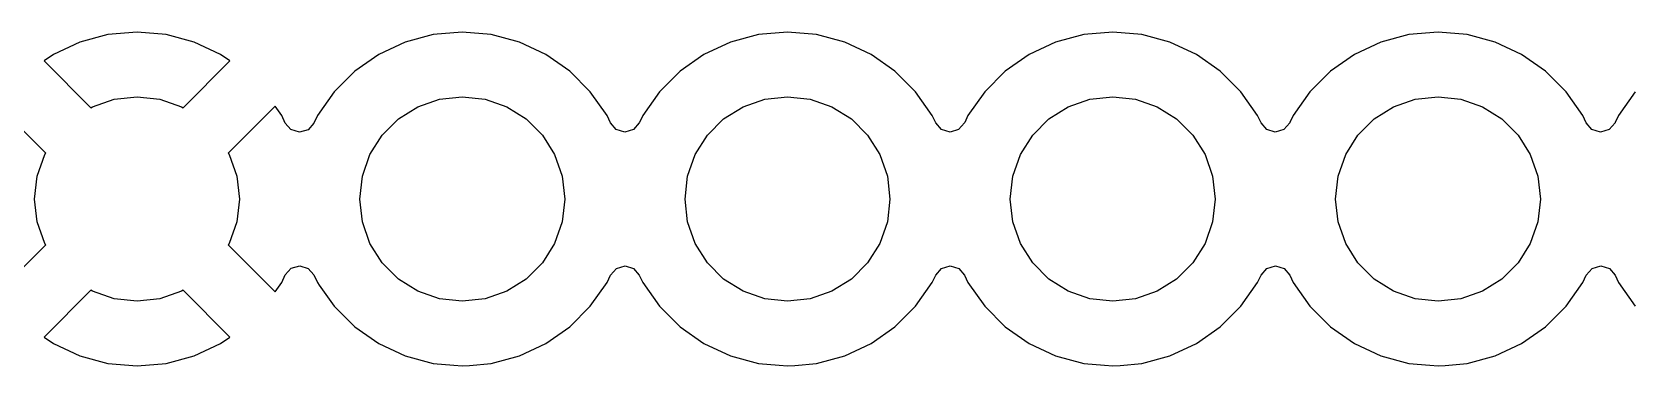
# Model space of a CAD drawing. Extents: x 280 to 530, y -238 to -79.
# Drawn here: x 316.35 to 328.87, y -148.07 to -145.45 of the extents above; entities that cross this region are included whole.
import ezdxf

# ---------------------------------------------------------------- set-up
doc = ezdxf.new("R2010")
doc.units = 0
doc.layers.add('BLACK', color=7, linetype='CONTINUOUS')

msp = doc.modelspace()

# ---------------------------------------------------------------- linework, layer by layer
at = {"layer": 'BLACK', "linetype": 'CONTINUOUS'}
for p, q in [((316.723673, -145.533734), (316.517516, -145.629866)), ((316.723682, -145.53373), (316.723673, -145.533734)), ((316.943389, -145.47486), (316.723682, -145.53373)), ((316.9434, -145.474858), (316.943389, -145.47486)), ((317.169998, -145.455034), (316.9434, -145.474858)), ((317.170002, -145.455034), (317.169998, -145.455034)), ((317.396599, -145.474858), (317.170002, -145.455034)), ((317.39661, -145.47486), (317.396599, -145.474858)), ((317.616317, -145.53373), (317.39661, -145.47486)), ((317.616331, -145.533735), (317.616317, -145.53373)), ((317.822478, -145.629863), (317.616331, -145.533735)), ((319.263502, -145.533261), (319.057267, -145.629431)), ((319.263511, -145.533258), (319.263502, -145.533261)), ((319.483302, -145.474366), (319.263511, -145.533258)), ((319.483313, -145.474364), (319.483302, -145.474366)), ((319.709998, -145.454532), (319.483313, -145.474364)), ((319.710002, -145.454532), (319.709998, -145.454532)), ((319.936686, -145.474364), (319.710002, -145.454532)), ((319.936691, -145.474364), (319.936686, -145.474364)), ((319.936692, -145.474365), (319.936691, -145.474364)), ((319.936693, -145.474365), (319.936692, -145.474365)), ((319.936697, -145.474366), (319.936693, -145.474365)), ((320.156488, -145.533258), (319.936697, -145.474366)), ((320.156497, -145.533261), (320.156488, -145.533258)), ((320.362732, -145.629431), (320.156497, -145.533261)), ((321.803502, -145.533261), (321.597267, -145.629431)), ((321.803511, -145.533258), (321.803502, -145.533261)), ((322.023302, -145.474366), (321.803511, -145.533258)), ((322.023313, -145.474364), (322.023302, -145.474366)), ((322.249998, -145.454532), (322.023313, -145.474364)), ((322.250002, -145.454532), (322.249998, -145.454532)), ((322.476686, -145.474364), (322.250002, -145.454532)), ((322.476691, -145.474364), (322.476686, -145.474364)), ((322.476692, -145.474365), (322.476691, -145.474364)), ((322.476693, -145.474365), (322.476692, -145.474365)), ((322.476697, -145.474366), (322.476693, -145.474365)), ((322.696488, -145.533258), (322.476697, -145.474366)), ((322.696497, -145.533261), (322.696488, -145.533258)), ((322.902732, -145.629431), (322.696497, -145.533261)), ((324.343502, -145.533261), (324.137267, -145.629431)), ((324.343511, -145.533258), (324.343502, -145.533261)), ((324.563302, -145.474366), (324.343511, -145.533258)), ((324.563313, -145.474364), (324.563302, -145.474366)), ((324.789998, -145.454532), (324.563313, -145.474364)), ((324.790002, -145.454532), (324.789998, -145.454532)), ((325.016686, -145.474364), (324.790002, -145.454532)), ((325.016691, -145.474364), (325.016686, -145.474364)), ((325.016692, -145.474365), (325.016691, -145.474364)), ((325.016693, -145.474365), (325.016692, -145.474365)), ((325.016697, -145.474366), (325.016693, -145.474365)), ((325.236488, -145.533258), (325.016697, -145.474366)), ((325.236497, -145.533261), (325.236488, -145.533258)), ((325.442732, -145.629431), (325.236497, -145.533261)), ((326.883502, -145.533261), (326.677267, -145.629431)), ((326.883511, -145.533258), (326.883502, -145.533261)), ((327.103302, -145.474366), (326.883511, -145.533258)), ((327.103313, -145.474364), (327.103302, -145.474366)), ((327.329998, -145.454532), (327.103313, -145.474364)), ((327.330002, -145.454532), (327.329998, -145.454532)), ((327.556686, -145.474364), (327.330002, -145.454532)), ((327.556691, -145.474364), (327.556686, -145.474364)), ((327.556692, -145.474365), (327.556691, -145.474364)), ((327.556693, -145.474365), (327.556692, -145.474365)), ((327.556697, -145.474366), (327.556693, -145.474365)), ((327.776488, -145.533258), (327.556697, -145.474366)), ((327.776497, -145.533261), (327.776488, -145.533258)), ((327.982732, -145.629431), (327.776497, -145.533261)), ((316.517512, -145.629868), (316.444526, -145.680973)), ((316.444526, -145.680973), (316.444526, -145.680974)), ((316.444526, -145.680974), (316.810539, -146.046987)), ((316.517516, -145.629866), (316.517512, -145.629868)), ((317.529459, -146.046986), (317.895472, -145.680974)), ((317.895472, -145.680974), (317.822478, -145.629863)), ((319.057265, -145.629432), (318.870858, -145.759954)), ((319.057267, -145.629431), (319.057265, -145.629432)), ((320.362734, -145.629432), (320.362732, -145.629431)), ((320.549141, -145.759954), (320.362734, -145.629432)), ((321.597265, -145.629432), (321.410858, -145.759954)), ((321.597267, -145.629431), (321.597265, -145.629432)), ((322.902734, -145.629432), (322.902732, -145.629431)), ((323.089141, -145.759954), (322.902734, -145.629432)), ((324.137265, -145.629432), (323.950858, -145.759954)), ((324.137267, -145.629431), (324.137265, -145.629432)), ((325.442734, -145.629432), (325.442732, -145.629431)), ((325.629141, -145.759954), (325.442734, -145.629432)), ((326.677265, -145.629432), (326.490858, -145.759954)), ((326.677267, -145.629431), (326.677265, -145.629432)), ((327.982734, -145.629432), (327.982732, -145.629431)), ((328.169141, -145.759954), (327.982734, -145.629432)), ((318.870858, -145.759954), (318.709954, -145.920858)), ((320.710045, -145.920858), (320.549141, -145.759954)), ((321.410858, -145.759954), (321.249954, -145.920858)), ((323.250045, -145.920858), (323.089141, -145.759954)), ((323.950858, -145.759954), (323.789954, -145.920858)), ((325.790045, -145.920858), (325.629141, -145.759954)), ((326.490858, -145.759954), (326.329954, -145.920858)), ((328.330045, -145.920858), (328.169141, -145.759954)), ((318.709954, -145.920858), (318.579432, -146.107265)), ((320.710047, -145.920861), (320.710045, -145.920858)), ((320.840568, -146.107266), (320.710047, -145.920861)), ((321.249954, -145.920858), (321.119432, -146.107265)), ((323.250047, -145.920861), (323.250045, -145.920858)), ((323.380568, -146.107266), (323.250047, -145.920861)), ((323.789954, -145.920858), (323.659432, -146.107265)), ((325.790047, -145.920861), (325.790045, -145.920858)), ((325.920568, -146.107266), (325.790047, -145.920861)), ((326.329954, -145.920858), (326.199432, -146.107265)), ((328.330047, -145.920861), (328.330045, -145.920858)), ((328.460568, -146.107266), (328.330047, -145.920861)), ((328.869954, -145.920858), (328.739432, -146.107265)), ((316.456987, -146.400539), (316.090974, -146.034526)), ((316.810539, -146.046987), (316.822893, -146.039225)), ((316.822893, -146.039225), (316.991983, -145.980058)), ((316.991983, -145.980058), (317.17, -145.96)), ((317.17, -145.96), (317.348017, -145.980058)), ((317.348017, -145.980058), (317.517107, -146.039225)), ((317.517107, -146.039225), (317.529459, -146.046986)), ((318.249025, -146.034526), (317.883012, -146.400538)), ((318.300132, -146.107513), (318.249025, -146.034526)), ((319.211208, -146.134535), (319.362893, -146.039225)), ((319.362893, -146.039225), (319.531983, -145.980058)), ((319.531983, -145.980058), (319.71, -145.96)), ((319.71, -145.96), (319.888017, -145.980058)), ((319.888017, -145.980058), (320.057107, -146.039225)), ((320.057107, -146.039225), (320.208792, -146.134535)), ((321.751208, -146.134535), (321.902893, -146.039225)), ((321.902893, -146.039225), (322.071983, -145.980058)), ((322.071983, -145.980058), (322.25, -145.96)), ((322.25, -145.96), (322.428017, -145.980058)), ((322.428017, -145.980058), (322.597107, -146.039225)), ((322.597107, -146.039225), (322.748792, -146.134535)), ((324.291208, -146.134535), (324.442893, -146.039225)), ((324.442893, -146.039225), (324.611983, -145.980058)), ((324.611983, -145.980058), (324.79, -145.96)), ((324.79, -145.96), (324.968017, -145.980058)), ((324.968017, -145.980058), (325.137107, -146.039225)), ((325.137107, -146.039225), (325.288792, -146.134535)), ((326.831208, -146.134535), (326.982893, -146.039225)), ((326.982893, -146.039225), (327.151983, -145.980058)), ((327.151983, -145.980058), (327.33, -145.96)), ((327.33, -145.96), (327.508017, -145.980058)), ((327.508017, -145.980058), (327.677107, -146.039225)), ((327.677107, -146.039225), (327.828792, -146.134535)), ((318.300136, -146.107521), (318.300132, -146.107513)), ((318.327342, -146.165864), (318.300136, -146.107521)), ((318.371858, -146.217239), (318.327342, -146.165864)), ((318.552105, -146.165866), (318.505932, -146.218305)), ((318.579428, -146.107272), (318.552105, -146.165866)), ((318.579432, -146.107265), (318.579428, -146.107272)), ((319.084535, -146.261208), (319.211208, -146.134535)), ((320.208792, -146.134535), (320.335465, -146.261208)), ((320.867618, -146.165275), (320.840568, -146.107266)), ((320.912135, -146.21665), (320.867618, -146.165275)), ((321.092382, -146.165275), (321.046209, -146.217714)), ((321.093551, -146.162769), (321.092382, -146.165275)), ((321.119313, -146.107521), (321.093551, -146.162769)), ((321.119431, -146.107267), (321.119313, -146.107521)), ((321.119432, -146.107265), (321.119431, -146.107267)), ((321.624535, -146.261208), (321.751208, -146.134535)), ((322.748792, -146.134535), (322.875465, -146.261208)), ((323.407618, -146.165275), (323.380568, -146.107266)), ((323.452135, -146.21665), (323.407618, -146.165275)), ((323.632382, -146.165275), (323.586209, -146.217714)), ((323.633551, -146.162769), (323.632382, -146.165275)), ((323.659313, -146.107521), (323.633551, -146.162769)), ((323.659431, -146.107267), (323.659313, -146.107521)), ((323.659432, -146.107265), (323.659431, -146.107267)), ((324.164535, -146.261208), (324.291208, -146.134535)), ((325.288792, -146.134535), (325.415465, -146.261208)), ((325.947618, -146.165275), (325.920568, -146.107266)), ((325.992135, -146.21665), (325.947618, -146.165275)), ((326.172382, -146.165275), (326.126209, -146.217714)), ((326.173551, -146.162769), (326.172382, -146.165275)), ((326.199313, -146.107521), (326.173551, -146.162769)), ((326.199431, -146.107267), (326.199313, -146.107521)), ((326.199432, -146.107265), (326.199431, -146.107267)), ((326.704535, -146.261208), (326.831208, -146.134535)), ((327.828792, -146.134535), (327.955465, -146.261208)), ((328.487618, -146.165275), (328.460568, -146.107266)), ((328.532135, -146.21665), (328.487618, -146.165275)), ((328.712382, -146.165275), (328.666209, -146.217714)), ((328.713551, -146.162769), (328.712382, -146.165275)), ((328.739313, -146.107521), (328.713551, -146.162769)), ((328.739431, -146.107267), (328.739313, -146.107521)), ((328.739432, -146.107265), (328.739431, -146.107267)), ((318.438738, -146.237456), (318.371858, -146.217239)), ((318.505932, -146.218305), (318.438738, -146.237456)), ((318.989225, -146.412893), (319.084535, -146.261208)), ((320.335465, -146.261208), (320.430775, -146.412893)), ((320.979016, -146.236866), (320.912135, -146.21665)), ((321.046209, -146.217714), (320.979016, -146.236866)), ((321.529225, -146.412893), (321.624535, -146.261208)), ((322.875465, -146.261208), (322.970775, -146.412893)), ((323.519016, -146.236866), (323.452135, -146.21665)), ((323.586209, -146.217714), (323.519016, -146.236866)), ((324.069225, -146.412893), (324.164535, -146.261208)), ((325.415465, -146.261208), (325.510775, -146.412893)), ((326.059016, -146.236866), (325.992135, -146.21665)), ((326.126209, -146.217714), (326.059016, -146.236866)), ((326.609225, -146.412893), (326.704535, -146.261208)), ((327.955465, -146.261208), (328.050775, -146.412893)), ((328.599016, -146.236866), (328.532135, -146.21665)), ((328.666209, -146.217714), (328.599016, -146.236866)), ((316.390058, -146.581983), (316.449225, -146.412893)), ((316.449225, -146.412893), (316.456987, -146.400539)), ((317.883012, -146.400538), (317.890775, -146.412893)), ((317.890775, -146.412893), (317.949942, -146.581983)), ((318.930058, -146.581983), (318.989225, -146.412893)), ((320.430775, -146.412893), (320.489942, -146.581983)), ((321.470058, -146.581983), (321.529225, -146.412893)), ((322.970775, -146.412893), (323.029942, -146.581983)), ((324.010058, -146.581983), (324.069225, -146.412893)), ((325.510775, -146.412893), (325.569942, -146.581983)), ((326.550058, -146.581983), (326.609225, -146.412893)), ((328.050775, -146.412893), (328.109942, -146.581983)), ((316.37, -146.76), (316.390058, -146.581983)), ((317.949942, -146.581983), (317.97, -146.76)), ((318.91, -146.76), (318.930058, -146.581983)), ((320.489942, -146.581983), (320.51, -146.76)), ((321.45, -146.76), (321.470058, -146.581983)), ((323.029942, -146.581983), (323.05, -146.76)), ((323.99, -146.76), (324.010058, -146.581983)), ((325.569942, -146.581983), (325.59, -146.76)), ((326.53, -146.76), (326.550058, -146.581983)), ((328.109942, -146.581983), (328.13, -146.76)), ((316.390058, -146.938017), (316.37, -146.76)), ((317.97, -146.76), (317.949942, -146.938017)), ((318.930058, -146.938017), (318.91, -146.76)), ((320.51, -146.76), (320.489942, -146.938017)), ((321.470058, -146.938017), (321.45, -146.76)), ((323.05, -146.76), (323.029942, -146.938017)), ((324.010058, -146.938017), (323.99, -146.76)), ((325.59, -146.76), (325.569942, -146.938017)), ((326.550058, -146.938017), (326.53, -146.76)), ((328.13, -146.76), (328.109942, -146.938017)), ((316.449225, -147.107107), (316.390058, -146.938017)), ((317.949942, -146.938017), (317.890775, -147.107107)), ((318.989225, -147.107107), (318.930058, -146.938017)), ((320.489942, -146.938017), (320.430775, -147.107107)), ((321.529225, -147.107107), (321.470058, -146.938017)), ((323.029942, -146.938017), (322.970775, -147.107107)), ((324.069225, -147.107107), (324.010058, -146.938017)), ((325.569942, -146.938017), (325.510775, -147.107107)), ((326.609225, -147.107107), (326.550058, -146.938017)), ((328.109942, -146.938017), (328.050775, -147.107107)), ((316.090974, -147.485472), (316.456986, -147.119459)), ((316.456986, -147.119459), (316.449225, -147.107107)), ((317.890775, -147.107107), (317.883013, -147.11946)), ((317.883013, -147.11946), (318.249024, -147.485471)), ((319.084535, -147.258792), (318.989225, -147.107107)), ((320.430775, -147.107107), (320.335465, -147.258792)), ((321.624535, -147.258792), (321.529225, -147.107107)), ((322.970775, -147.107107), (322.875465, -147.258792)), ((324.164535, -147.258792), (324.069225, -147.107107)), ((325.510775, -147.107107), (325.415465, -147.258792)), ((326.704535, -147.258792), (326.609225, -147.107107)), ((328.050775, -147.107107), (327.955465, -147.258792)), ((318.327341, -147.354135), (318.373513, -147.301696)), ((318.373513, -147.301696), (318.440707, -147.282543)), ((318.440707, -147.282543), (318.507588, -147.302758)), ((318.507588, -147.302758), (318.552105, -147.354132)), ((319.211208, -147.385465), (319.084535, -147.258792)), ((320.335465, -147.258792), (320.208792, -147.385465)), ((320.867618, -147.354724), (320.91379, -147.302285)), ((320.91379, -147.302285), (320.980983, -147.283133)), ((320.980983, -147.283133), (321.047865, -147.303348)), ((321.047865, -147.303348), (321.092382, -147.354725)), ((321.751208, -147.385465), (321.624535, -147.258792)), ((322.875465, -147.258792), (322.748792, -147.385465)), ((323.407618, -147.354724), (323.45379, -147.302285)), ((323.45379, -147.302285), (323.520983, -147.283133)), ((323.520983, -147.283133), (323.587865, -147.303348)), ((323.587865, -147.303348), (323.632382, -147.354725)), ((324.291208, -147.385465), (324.164535, -147.258792)), ((325.415465, -147.258792), (325.288792, -147.385465)), ((325.947618, -147.354724), (325.99379, -147.302285)), ((325.99379, -147.302285), (326.060983, -147.283133)), ((326.060983, -147.283133), (326.127865, -147.303348)), ((326.127865, -147.303348), (326.172382, -147.354725)), ((326.831208, -147.385465), (326.704535, -147.258792)), ((327.955465, -147.258792), (327.828792, -147.385465)), ((328.487618, -147.354724), (328.53379, -147.302285)), ((328.53379, -147.302285), (328.600983, -147.283133)), ((328.600983, -147.283133), (328.667865, -147.303348)), ((328.667865, -147.303348), (328.712382, -147.354725)), ((318.249024, -147.485471), (318.300133, -147.412482)), ((318.300133, -147.412482), (318.327341, -147.354135)), ((318.552105, -147.354132), (318.579432, -147.412734)), ((318.579432, -147.412734), (318.593461, -147.432769)), ((318.593461, -147.432769), (318.709954, -147.599141)), ((319.362893, -147.480775), (319.211208, -147.385465)), ((320.208792, -147.385465), (320.057107, -147.480775)), ((320.710047, -147.599139), (320.840568, -147.412734)), ((320.840568, -147.412734), (320.867618, -147.354724)), ((321.092382, -147.354725), (321.119429, -147.412728)), ((321.119429, -147.412728), (321.119432, -147.412734)), ((321.119432, -147.412734), (321.249954, -147.599141)), ((321.902893, -147.480775), (321.751208, -147.385465)), ((322.748792, -147.385465), (322.597107, -147.480775)), ((323.250047, -147.599139), (323.380568, -147.412734)), ((323.380568, -147.412734), (323.407618, -147.354724)), ((323.632382, -147.354725), (323.659429, -147.412728)), ((323.659429, -147.412728), (323.659432, -147.412734)), ((323.659432, -147.412734), (323.789954, -147.599141)), ((324.442893, -147.480775), (324.291208, -147.385465)), ((325.288792, -147.385465), (325.137107, -147.480775)), ((325.790047, -147.599139), (325.920568, -147.412734)), ((325.920568, -147.412734), (325.947618, -147.354724)), ((326.172382, -147.354725), (326.199429, -147.412728)), ((326.199429, -147.412728), (326.199432, -147.412734)), ((326.199432, -147.412734), (326.329954, -147.599141)), ((326.982893, -147.480775), (326.831208, -147.385465)), ((327.828792, -147.385465), (327.677107, -147.480775)), ((328.330047, -147.599139), (328.460568, -147.412734)), ((328.460568, -147.412734), (328.487618, -147.354724)), ((328.712382, -147.354725), (328.739429, -147.412728)), ((328.739429, -147.412728), (328.739432, -147.412734)), ((328.739432, -147.412734), (328.869954, -147.599141)), ((316.810539, -147.473012), (316.444526, -147.839025)), ((316.822893, -147.480775), (316.810539, -147.473012)), ((316.991983, -147.539942), (316.822893, -147.480775)), ((317.17, -147.56), (316.991983, -147.539942)), ((317.348017, -147.539942), (317.17, -147.56)), ((317.517107, -147.480775), (317.348017, -147.539942)), ((317.52946, -147.473013), (317.517107, -147.480775)), ((317.895471, -147.839024), (317.52946, -147.473013)), ((319.531983, -147.539942), (319.362893, -147.480775)), ((319.71, -147.56), (319.531983, -147.539942)), ((319.888017, -147.539942), (319.71, -147.56)), ((320.057107, -147.480775), (319.888017, -147.539942)), ((322.071983, -147.539942), (321.902893, -147.480775)), ((322.25, -147.56), (322.071983, -147.539942)), ((322.428017, -147.539942), (322.25, -147.56)), ((322.597107, -147.480775), (322.428017, -147.539942)), ((324.611983, -147.539942), (324.442893, -147.480775)), ((324.79, -147.56), (324.611983, -147.539942)), ((324.968017, -147.539942), (324.79, -147.56)), ((325.137107, -147.480775), (324.968017, -147.539942)), ((327.151983, -147.539942), (326.982893, -147.480775)), ((327.33, -147.56), (327.151983, -147.539942)), ((327.508017, -147.539942), (327.33, -147.56)), ((327.677107, -147.480775), (327.508017, -147.539942)), ((318.709954, -147.599141), (318.870858, -147.760045)), ((320.549139, -147.760047), (320.710047, -147.599139)), ((321.249954, -147.599141), (321.410858, -147.760045)), ((323.089139, -147.760047), (323.250047, -147.599139)), ((323.789954, -147.599141), (323.950858, -147.760045)), ((325.629139, -147.760047), (325.790047, -147.599139)), ((326.329954, -147.599141), (326.490858, -147.760045)), ((328.169139, -147.760047), (328.330047, -147.599139)), ((318.870858, -147.760045), (318.870861, -147.760047)), ((318.870861, -147.760047), (319.057266, -147.890568)), ((320.362734, -147.890568), (320.549139, -147.760047)), ((321.410858, -147.760045), (321.410861, -147.760047)), ((321.410861, -147.760047), (321.597266, -147.890568)), ((322.902734, -147.890568), (323.089139, -147.760047)), ((323.950858, -147.760045), (323.950861, -147.760047)), ((323.950861, -147.760047), (324.137266, -147.890568)), ((325.442734, -147.890568), (325.629139, -147.760047)), ((326.490858, -147.760045), (326.490861, -147.760047)), ((326.490861, -147.760047), (326.677266, -147.890568)), ((327.982734, -147.890568), (328.169139, -147.760047)), ((316.444526, -147.839025), (316.517513, -147.890132)), ((316.517513, -147.890132), (316.517521, -147.890136)), ((316.517521, -147.890136), (316.723668, -147.986264)), ((317.616331, -147.986264), (317.822478, -147.890136)), ((317.822478, -147.890136), (317.895471, -147.839024)), ((319.057266, -147.890568), (319.263504, -147.986739)), ((320.156496, -147.986739), (320.362734, -147.890568)), ((321.597266, -147.890568), (321.803504, -147.986739)), ((322.696496, -147.986739), (322.902734, -147.890568)), ((324.137266, -147.890568), (324.343504, -147.986739)), ((325.236496, -147.986739), (325.442734, -147.890568)), ((326.677266, -147.890568), (326.883504, -147.986739)), ((327.776496, -147.986739), (327.982734, -147.890568)), ((316.723668, -147.986264), (316.723682, -147.986269)), ((316.723682, -147.986269), (316.943389, -148.045139)), ((316.943389, -148.045139), (316.9434, -148.045141)), ((316.9434, -148.045141), (317.169998, -148.064966)), ((317.169998, -148.064966), (317.170002, -148.064966)), ((317.170002, -148.064966), (317.396599, -148.045141)), ((317.396599, -148.045141), (317.39661, -148.045139)), ((317.39661, -148.045139), (317.616317, -147.986269)), ((317.616317, -147.986269), (317.616331, -147.986264)), ((319.263504, -147.986739), (319.483308, -148.045635)), ((319.483308, -148.045635), (319.64523, -148.059801)), ((319.64523, -148.059801), (319.709998, -148.065468)), ((319.709998, -148.065468), (319.71, -148.065468)), ((319.71, -148.065468), (319.710002, -148.065468)), ((319.710002, -148.065468), (319.766673, -148.060509)), ((319.766673, -148.060509), (319.936692, -148.045635)), ((319.936692, -148.045635), (320.156496, -147.986739)), ((321.803504, -147.986739), (322.023308, -148.045635)), ((322.023308, -148.045635), (322.18523, -148.059801)), ((322.18523, -148.059801), (322.249998, -148.065468)), ((322.249998, -148.065468), (322.25, -148.065468)), ((322.25, -148.065468), (322.250002, -148.065468)), ((322.250002, -148.065468), (322.306673, -148.060509)), ((322.306673, -148.060509), (322.476692, -148.045635)), ((322.476692, -148.045635), (322.696496, -147.986739)), ((324.343504, -147.986739), (324.563308, -148.045635)), ((324.563308, -148.045635), (324.72523, -148.059801)), ((324.72523, -148.059801), (324.789998, -148.065468)), ((324.789998, -148.065468), (324.79, -148.065468)), ((324.79, -148.065468), (324.790002, -148.065468)), ((324.790002, -148.065468), (324.846673, -148.060509)), ((324.846673, -148.060509), (325.016692, -148.045635)), ((325.016692, -148.045635), (325.236496, -147.986739)), ((326.883504, -147.986739), (327.103308, -148.045635)), ((327.103308, -148.045635), (327.26523, -148.059801)), ((327.26523, -148.059801), (327.329998, -148.065468)), ((327.329998, -148.065468), (327.33, -148.065468)), ((327.33, -148.065468), (327.330002, -148.065468)), ((327.330002, -148.065468), (327.386673, -148.060509)), ((327.386673, -148.060509), (327.556692, -148.045635)), ((327.556692, -148.045635), (327.776496, -147.986739))]:
    msp.add_line(p, q, dxfattribs=at)

doc.saveas('drawing.dxf')
